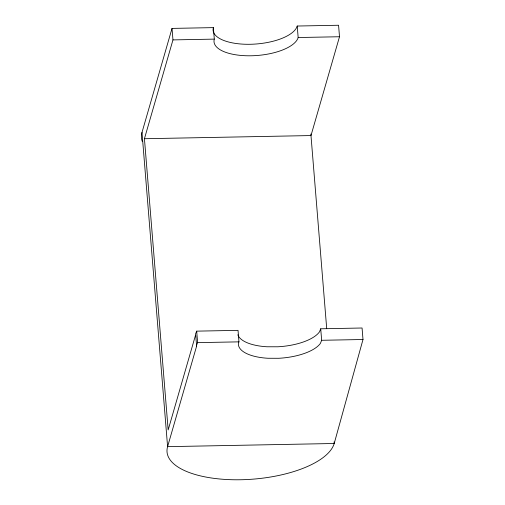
<?xml version="1.0" encoding="UTF-8"?>
<svg xmlns="http://www.w3.org/2000/svg" width="505" height="505" viewBox="0 0 505 505"><rect width="100%" height="100%" fill="white"/><g stroke="black" fill="none" stroke-linecap="round" stroke-linejoin="round"><path stroke-width="0.76" d="M363 339.505L334.209 443.497A84.133 34.144 -4.7 0 1 240.898 479.75A84.133 34.144 -4.7 0 1 167.597 446.654L142 132.424L172.022 28.406L213.369 27.623A42.344 17.183 -4.7 0 0 250.259 44.282A42.344 17.183 -4.7 0 0 297.224 26.033L338.571 25.25L339.505 36.745L310.985 135.561L144.436 138.724L168.165 429.957L195.681 334.632L195.53 334.001L196.685 331.141L238.032 330.358L238.966 341.853L238.392 343.28A42.066 17.069 -4.7 0 0 267.953 358.266L278.747 358.285A42.066 17.069 -4.7 0 0 320.404 343.387L321.653 340.288L320.719 328.793L362.066 328.004L363 339.505L321.653 340.288M144.436 138.724L172.963 39.901L172.022 28.406M195.738 335.402L196.615 346.127L167.597 446.654L334.209 443.497L334.076 441.925M196.685 331.141L197.625 342.636L196.464 345.496L196.615 346.127M320.719 328.793L319.463 331.892A42.066 17.069 -4.7 0 1 277.813 346.784L267.019 346.771A42.066 17.069 -4.7 0 1 237.817 334.746M172.963 39.901L214.303 39.119A42.344 17.183 -4.7 0 0 251.193 55.777A42.344 17.183 -4.7 0 0 298.165 37.528L339.505 36.745M197.625 342.636L238.966 341.853M310.859 134.033L326.716 328.679M297.224 26.033L298.165 37.528M213.369 27.623L214.303 39.119M142.246 141.343A84.133 34.144 -4.7 0 1 142 132.424"/></g></svg>
